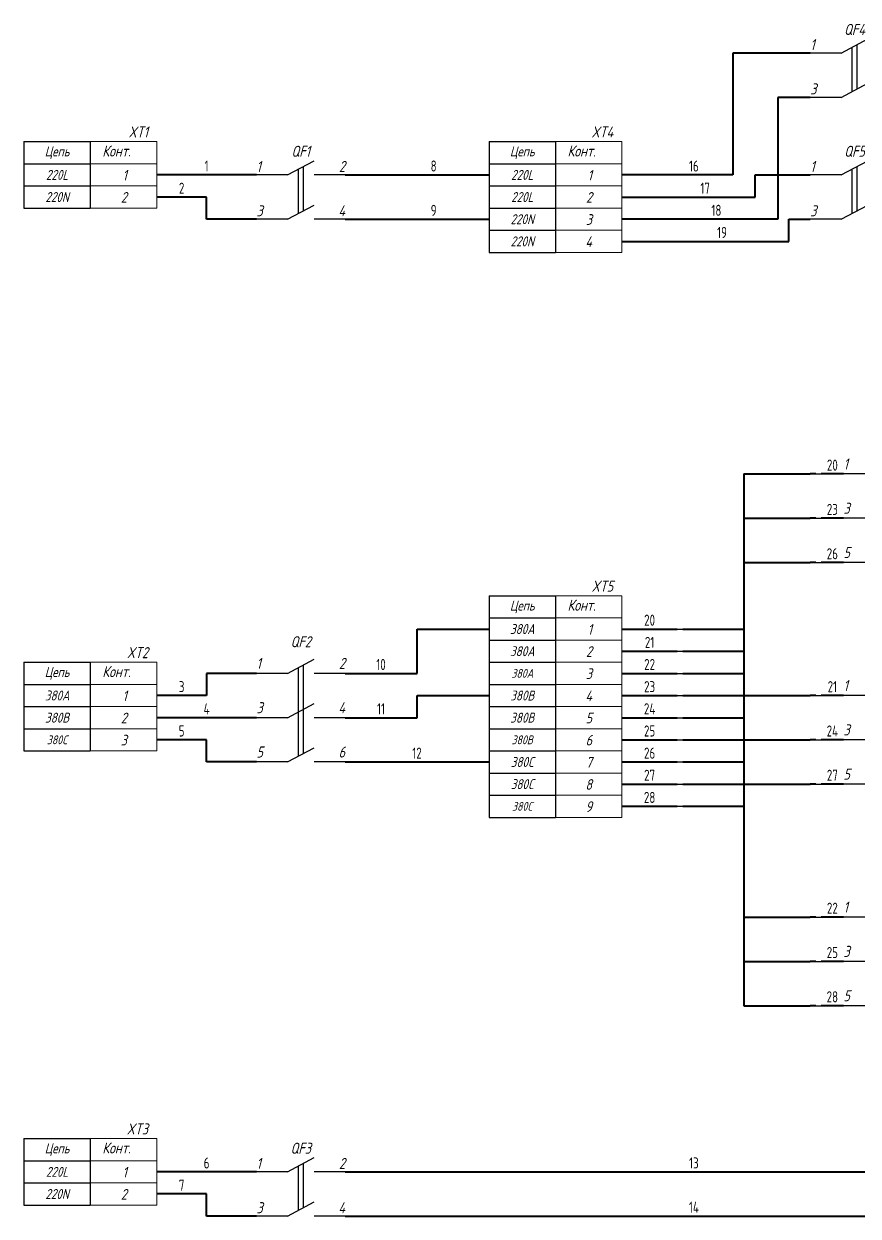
# Model space of a CAD drawing. Header units: inches. Extents: x 12 to 962, y -650 to 597.
# Drawn here: x 12.5 to 200.8, y -265 to 4.1 of the extents above; entities that cross this region are included whole.
import ezdxf
from ezdxf.enums import TextEntityAlignment as Align

# ---------------------------------------------------------------- set-up
doc = ezdxf.new("R2010")
doc.units = ezdxf.units.IN
doc.header["$MEASUREMENT"] = 0
for name, color, linetype in [('_MULTI_WIRE', 9, 'Continuous'), ('SYMS', 7, 'Continuous'), ('TAGS', 150, 'Continuous'), ('TERMS', 123, 'Continuous'), ('WIRENO', 72, 'Continuous'), ('XS', 7, 'Continuous'), ('Провода', 7, 'Continuous'), ('ПУГВ_черный_1.5', 7, 'Continuous'), ('ПУГВ_черный_2.5', 7, 'Continuous'), ('ПУГВ_черный_6', 7, 'Continuous')]:
    doc.layers.add(name, color=color, linetype=linetype)
doc.styles.get("Standard").update_dxf_attribs({"font": 'arial.ttf'})
doc.styles.add('WD_IEC', font='ISOCP2.shx', dxfattribs={"width": 0.9, "height": 4})
doc.styles.add('ГОСТ_', font='cs_gost2304.shx', dxfattribs={"oblique": 15})

# ---------------------------------------------------------------- blocks, each defined once
blk = doc.blocks.new('*U33')
at = {"color": 0}
for p, q in [((-13, 5), (-7, 8.2)), ((-13, 5), (-20, 5)), ((0, 5), (-7, 5)), ((-13, -5), (-7, -1.8)), ((-13, -5), (-20, -5)), ((0, -5), (-7, -5))]:
    blk.add_line(p, q, dxfattribs=at)
for p, q in [((-10.57, 6.29), (-10.57, -3.71)), ((-9.48, 6.88), (-9.48, -3.12))]:
    blk.add_line(p, q)
at = {"oblique": 15, "flags": 4}
blk.add_attdef('SA0', (2.08, 11.04), '', height=2.5, dxfattribs=at)
blk = doc.blocks.new('HQQ_Выключатель двухполюсный8')
at = {"layer": 'XS', "color": 0}
blk.add_blockref('*U33', (20, 5), dxfattribs=at)
at = {"style": 'ГОСТ_', "oblique": 15}
blk.add_attdef('TAG1', text='', height=2.5, dxfattribs=at).set_placement((10, 15.33), align=Align.MIDDLE)
for tag, p, flags in [('MFG', (27.86, 16.55), 9), ('CAT', (27.86, 14.05), 9), ('ASSYCODE', (27.57, 12.13), 1), ('FAMILY', (26.73, -3.92), 1)]:
    blk.add_attdef(tag, p, '', height=1, dxfattribs=dict(at, flags=flags))
at = {"style": 'ГОСТ_', "oblique": 15, "flags": 1}
for tag, p in [('LOC', (30.29, 15.31)), ('INST', (30.29, 10.31)), ('XREF', (30.37, 7.56)), ('DESC1', (30.37, 4.76)), ('DESC2', (30.37, 1.52)), ('DESC3', (30.37, -1.72))]:
    blk.add_attdef(tag, text='', height=1, dxfattribs=at).set_placement(p, align=Align.RIGHT)
at = {"style": 'ГОСТ_', "oblique": 15}
for tag, p in [('TERM01', (0, 10.65)), ('TERM03', (0, 0.65))]:
    blk.add_attdef(tag, p, '', height=2.5, dxfattribs=at)
for tag, p in [('TERM02', (20, 10.65)), ('TERM04', (20, 0.65))]:
    blk.add_attdef(tag, text='', height=2.5, dxfattribs=at).set_placement(p, align=Align.RIGHT)
at = {"style": 'WD_IEC', "flags": 1}
for tag, p in [('X4TERM01', (0, 10)), ('X1TERM02', (20, 10)), ('X4TERM03', (0, 0)), ('X1TERM04', (20, 0))]:
    blk.add_attdef(tag, p, '', height=0.08, dxfattribs=at)
blk = doc.blocks.new('*U41')
at = {"color": 0}
for p, q in [((-13, 10), (-7, 13.2)), ((-13, 10), (-20, 10)), ((0, 10), (-7, 10)), ((-13, 0), (-7, 3.2)), ((0, 0), (-7, 0)), ((-13, 0), (-20, 0)), ((-13, -10), (-7, -6.8)), ((-13, -10), (-20, -10)), ((0, -10), (-7, -10))]:
    blk.add_line(p, q, dxfattribs=at)
for p, q in [((-10.57, 11.29), (-10.57, 6.29)), ((-9.48, 11.88), (-9.48, 6.88)), ((-10.57, 6.29), (-10.57, -3.71)), ((-9.48, 6.88), (-9.48, -3.12)), ((-10.57, -3.71), (-10.57, -8.71)), ((-9.48, -3.12), (-9.48, -8.12))]:
    blk.add_line(p, q)
at = {"oblique": 15, "flags": 4}
blk.add_attdef('SA0', (2.08, 11.04), '', height=2.5, dxfattribs=at)
blk = doc.blocks.new('HQQ_Выключатель трехполюсный4')
at = {"layer": 'XS', "color": 0}
blk.add_blockref('*U41', (20, 10), dxfattribs=at)
at = {"style": 'ГОСТ_', "oblique": 15}
blk.add_attdef('TAG1', text='', height=2.5, dxfattribs=at).set_placement((10, 27.14), align=Align.MIDDLE)
at = {"lineweight": 40, "style": 'ГОСТ_', "oblique": 15}
for tag, p in [('TERM01', (0, 21)), ('TERM03', (0, 11)), ('TERM05', (0, 1))]:
    blk.add_attdef(tag, p, '', height=2.5, dxfattribs=at)
for tag, p in [('TERM02', (20, 21)), ('TERM04', (20, 11)), ('TERM06', (20, 1))]:
    blk.add_attdef(tag, text='', height=2.5, dxfattribs=at).set_placement(p, align=Align.RIGHT)
at = {"lineweight": 40, "style": 'WD_IEC', "flags": 1}
for tag, p in [('INST', (33.07, 20.87)), ('LOC', (33.92, 17.87)), ('XREF', (32.48, 5.08)), ('DESC1', (31.8, 2.28)), ('DESC2', (31.36, -0.96)), ('DESC3', (31.39, -4.2))]:
    blk.add_attdef(tag, text='', height=1, dxfattribs=at).set_placement(p, align=Align.RIGHT)
for tag, p, height in [('MFG', (47.42, 22.12), 1), ('X4TERM01', (0, 20), 0.08), ('X1TERM02', (20, 20), 0.08), ('CAT', (47.42, 19.62), 1), ('X4TERM03', (0, 10), 0.08), ('X1TERM04', (20, 10), 0.08), ('ASSYCODE', (46, 7.25), 1), ('FAMILY', (46, 5.75), 1), ('X4TERM05', (0, 0), 0.08), ('X1TERM06', (20, 0), 0.08)]:
    blk.add_attdef(tag, p, '', height=height, dxfattribs=at)
blk = doc.blocks.new('WD_WNH')
at = {"linetype": 'Continuous', "style": 'WD_IEC', "width": 0.8}
blk.add_attdef('WIRENO', text='', height=2.5, dxfattribs=at).set_placement((0, 0.75), align=Align.CENTER)
at = {"style": 'WD_IEC', "flags": 1}
for tag, p in [('W08USER', (0, 0.375)), ('W04USER', (0, 0.875)), ('W05USER', (0, 0.75)), ('W09USER', (0, 0.25)), ('W03USER', (0, 1)), ('W06USER', (0, 0.625)), ('W07USER', (0, 0.5)), ('W02USER', (0, 1.125)), ('W01USER', (0, 1.25)), ('W10USER', (0, 0.125))]:
    blk.add_attdef(tag, text='', height=0.08, dxfattribs=at).set_placement(p, align=Align.CENTER)
blk = doc.blocks.new('*T58')
at = {"layer": 'Провода', "color": 0, "linetype": 'ByBlock', "lineweight": -2, "transparency": 16777216}
for p, q in [((0, 0), (15, 0)), ((0, 0), (0, -5)), ((15, 0), (15, -5)), ((0, -5), (15, -5))]:
    blk.add_line(p, q, dxfattribs=at)
at = {"layer": 'Провода', "color": 0, "transparency": 16777216, "insert": (7.5, -2.5), "char_height": 2.25, "width": 15, "attachment_point": 5, "style": 'ГОСТ_'}
blk.add_mtext('Цепь', dxfattribs=at)
blk = doc.blocks.new('HXT _КЛЕММНАЯ КОЛОДКА ШАПОЧКА3')
at = {"layer": 'SYMS', "lineweight": 15}
blk.add_line((15, 5), (15, 0), dxfattribs=at)
at = {"layer": 'SYMS', "color": 0, "linetype": 'ByBlock', "lineweight": 15}
for p, q in [((15, 5), (30, 5)), ((30, 5), (30, 0)), ((15, 0), (30, 0))]:
    blk.add_line(p, q, dxfattribs=at)
blk.add_blockref('*T58', (0, 5))
at = {"lineweight": 15, "style": 'ГОСТ_', "oblique": 15, "flags": 1}
for tag, p in [('MFG', (-25.9, 22.05)), ('CAT', (-25.9, 19.55)), ('ASSYCODE', (-31.45, 8.09)), ('FAMILY', (-28.24, 3.5))]:
    blk.add_attdef(tag, p, '', height=2.5, dxfattribs=at)
for tag, p in [('INST', (-20.09, 15.87)), ('LOC', (-20.09, 12.87)), ('XREF', (-20, 0.08)), ('DESC1', (-20, -2.72)), ('DESC2', (-20, -5.96)), ('DESC3', (-20, -9.2))]:
    blk.add_attdef(tag, text='', height=2.5, dxfattribs=at).set_placement(p, align=Align.RIGHT)
at = {"lineweight": 15, "style": 'ГОСТ_', "oblique": 15}
blk.add_attdef('TAG1', text='', height=2.5, dxfattribs=at).set_placement((28.03, 5.93), align=Align.RIGHT)
at = {"layer": 'SYMS', "color": 0, "linetype": 'ByBlock', "lineweight": 15, "insert": (17.71, 4.14), "char_height": 2.5, "attachment_point": 1, "style": 'ГОСТ_'}
blk.add_mtext_dynamic_manual_height_columns('Конт.', width=8.7488, gutter_width=12.5, heights=[0], dxfattribs=at)
blk = doc.blocks.new('HXT _КЛЕММА')
at = {"layer": 'SYMS', "lineweight": 15}
for points in [[(0, 5), (15, 5), (15, 0), (0, 0)], [(15, 5), (30, 5), (30, 0), (15, 0)]]:
    blk.add_lwpolyline(points, close=True, dxfattribs=at)
at = {"lineweight": 15, "style": 'ГОСТ_', "oblique": 15, "width": 1.035276, "flags": 1}
for tag, p in [('INST', (-15.09, 10.87)), ('LOC', (-15.09, 7.87)), ('TAG2', (28.33, 6.37)), ('XREF', (-15.07, -1.58)), ('DESC1', (-15.07, -4.38)), ('DESC2', (-15.07, -7.62)), ('DESC3', (-15.07, -10.86))]:
    blk.add_attdef(tag, text='', height=2.41, dxfattribs=at).set_placement(p, align=Align.RIGHT)
for tag, p in [('TERM02', (0, 3.5)), ('FAMILY', (-23.94, 1.79))]:
    blk.add_attdef(tag, p, '', height=2.41, dxfattribs=at)
at = {"lineweight": 15, "style": 'ГОСТ_', "oblique": 15, "width": 1.035276}
blk.add_attdef('TERM01', text='', height=2.41, dxfattribs=at).set_placement((23.26, 1.22), align=Align.RIGHT)
at = {"lineweight": 15, "style": 'WD_IEC', "flags": 1}
for tag, p in [('X4TERM02', (0, 2.5)), ('X1TERM01', (30, 2.5))]:
    blk.add_attdef(tag, p, '', height=0.08, dxfattribs=at)
blk = doc.blocks.new('*T60')
at = {"layer": 'Провода', "color": 0, "linetype": 'ByBlock', "lineweight": -2, "transparency": 16777216}
for p, q in [((0, 0), (15, 0)), ((0, 0), (0, -10)), ((15, 0), (15, -10)), ((0, -5), (15, -5)), ((0, -10), (15, -10))]:
    blk.add_line(p, q, dxfattribs=at)
at = {"layer": 'Провода', "color": 0, "transparency": 16777216, "char_height": 2.25, "width": 15, "attachment_point": 5, "style": 'ГОСТ_'}
for s, insert in [('220L', (7.5, -2.5)), ('220N', (7.5, -7.5))]:
    blk.add_mtext(s, dxfattribs=dict(at, insert=insert))
blk = doc.blocks.new('*T61')
at = {"layer": 'Провода', "color": 0, "linetype": 'ByBlock', "lineweight": -2, "transparency": 16777216}
for p, q in [((0, 0), (15, 0)), ((0, 0), (0, -15)), ((15, 0), (15, -15)), ((0, -5), (15, -5)), ((0, -10), (15, -10)), ((0, -15), (15, -15))]:
    blk.add_line(p, q, dxfattribs=at)
at = {"layer": 'Провода', "color": 0, "transparency": 16777216, "width": 15, "attachment_point": 5, "style": 'ГОСТ_'}
for s, insert, char_height in [('380A', (7.5, -2.5), 2.25), ('380B', (7.5, -7.5), 2.25), ('380C', (7.5, -12.5), 2)]:
    blk.add_mtext(s, dxfattribs=dict(at, insert=insert, char_height=char_height))
blk = doc.blocks.new('*T62')
at = {"layer": 'Провода', "color": 0, "linetype": 'ByBlock', "lineweight": -2, "transparency": 16777216}
for p, q in [((0, 0), (15, 0)), ((0, 0), (0, -10)), ((15, 0), (15, -10)), ((0, -5), (15, -5)), ((0, -10), (15, -10))]:
    blk.add_line(p, q, dxfattribs=at)
at = {"layer": 'Провода', "color": 0, "transparency": 16777216, "char_height": 2.25, "width": 15, "attachment_point": 5, "style": 'ГОСТ_'}
for s, insert in [('220L', (7.5, -2.5)), ('220N', (7.5, -7.5))]:
    blk.add_mtext(s, dxfattribs=dict(at, insert=insert))
blk = doc.blocks.new('*T63')
at = {"layer": 'Провода', "color": 0, "linetype": 'ByBlock', "lineweight": -2, "transparency": 16777216}
for p, q in [((0, 0), (15, 0)), ((0, 0), (0, -20)), ((15, 0), (15, -20)), ((0, -5), (15, -5)), ((0, -10), (15, -10)), ((0, -15), (15, -15)), ((0, -20), (15, -20))]:
    blk.add_line(p, q, dxfattribs=at)
at = {"layer": 'Провода', "color": 0, "transparency": 16777216, "char_height": 2.25, "width": 15, "attachment_point": 5, "style": 'ГОСТ_'}
for s, insert in [('220L', (7.5, -2.5)), ('220L', (7.5, -7.5)), ('220N', (7.5, -12.5)), ('220N', (7.5, -17.5))]:
    blk.add_mtext(s, dxfattribs=dict(at, insert=insert))
blk = doc.blocks.new('*T64')
at = {"layer": 'Провода', "color": 0, "linetype": 'ByBlock', "lineweight": -2, "transparency": 16777216}
for p, q in [((0, 0), (15, 0)), ((0, 0), (0, -45)), ((15, 0), (15, -45)), ((0, -5), (15, -5)), ((0, -10), (15, -10)), ((0, -15), (15, -15)), ((0, -20), (15, -20)), ((0, -25), (15, -25)), ((0, -30), (15, -30)), ((0, -35), (15, -35)), ((0, -40), (15, -40)), ((0, -45), (15, -45))]:
    blk.add_line(p, q, dxfattribs=at)
at = {"layer": 'Провода', "color": 0, "transparency": 16777216, "width": 15, "attachment_point": 5, "style": 'ГОСТ_'}
for s, insert, char_height in [('380A', (7.5, -2.5), 2.25), ('380A', (7.5, -7.5), 2.25), ('380A', (7.5, -12.5), 2), ('380B', (7.5, -17.5), 2.25), ('380B', (7.5, -22.5), 2.25), ('380B', (7.5, -27.5), 2), ('380C', (7.5, -32.5), 2.25), ('380C', (7.5, -37.5), 2.25), ('380C', (7.5, -42.5), 2)]:
    blk.add_mtext(s, dxfattribs=dict(at, insert=insert, char_height=char_height))
blk = doc.blocks.new('HA1S1_INLINE')
blk.add_line((0, 0), (1.25, 0))
at = {"style": 'WD_IEC'}
for tag, height, flags, p in [('WIRENO', 2.5, 8, (0, 1)), ('SIGCODE', 1, 1, (5, 1.8))]:
    blk.add_attdef(tag, text='', height=height, dxfattribs=dict(at, flags=flags)).set_placement(p, align=Align.RIGHT)
at = {"style": 'WD_IEC', "flags": 1}
for tag, p in [('X4TERM01', (0, 0)), ('X1TERM02', (1.25, 0))]:
    blk.add_attdef(tag, p, '', height=0.32, dxfattribs=at)
at = {"style": 'WD_IEC'}
blk.add_attdef('DESC1', text='', height=2.5, dxfattribs=at).set_placement((0, -1), align=Align.TOP_RIGHT)
blk.add_attdef('XREF', text='', height=2.5, dxfattribs=at).set_placement((1.25, -1), align=Align.TOP_LEFT)
blk = doc.blocks.new('HA1D3_INLINE')
blk.add_line((-1.25, 0), (0, 0))
at = {"style": 'WD_IEC'}
for tag, height, flags, p in [('WIRENO', 2.5, 8, (-1.25, 1)), ('SIGCODE', 1, 1, (3.75, 1.8))]:
    blk.add_attdef(tag, text='', height=height, dxfattribs=dict(at, flags=flags)).set_placement(p, align=Align.RIGHT)
at = {"style": 'WD_IEC', "flags": 1}
for tag, p in [('X4TERM02', (-1.25, 0)), ('X1TERM01', (0, 0))]:
    blk.add_attdef(tag, p, '', height=0.32, dxfattribs=at)
at = {"style": 'WD_IEC'}
blk.add_attdef('DESC1', text='', height=2.5, dxfattribs=at).set_placement((-1.25, -1), align=Align.TOP_RIGHT)
blk.add_attdef('XREF', text='', height=2.5, dxfattribs=at).set_placement((0, -1), align=Align.TOP_LEFT)

msp = doc.modelspace()

# ---------------------------------------------------------------- linework, layer by layer
at = {"lineweight": 40}
for p, q in [((175, -97.5), (175, -217.5)), ((175, -97.5), (190, -97.5)), ((175, -107.5), (190, -107.5)), ((175, -117.5), (190, -117.5)), ((162.5, -132.5), (175, -132.5)), ((162.5, -137.5), (175, -137.5)), ((162.5, -142.5), (175, -142.5)), ((162.5, -147.5), (175, -147.5)), ((175, -147.5), (190, -147.5)), ((162.5, -152.5), (175, -152.5)), ((162.5, -157.5), (175, -157.5)), ((175, -157.5), (190, -157.5)), ((162.5, -162.5), (175, -162.5)), ((162.5, -167.5), (175, -167.5)), ((175, -167.5), (190, -167.5)), ((162.5, -172.5), (175, -172.5)), ((175, -197.5), (190, -197.5)), ((175, -207.5), (190, -207.5)), ((175, -217.5), (190, -217.5))]:
    msp.add_line(p, q, dxfattribs=at)
at = {"layer": '_MULTI_WIRE', "lineweight": 40}
for p, q in [((191.25, -97.5), (190, -97.5)), ((191.25, -107.5), (190, -107.5)), ((191.25, -117.5), (190, -117.5)), ((161.25, -132.5), (162.5, -132.5)), ((161.25, -137.5), (162.5, -137.5)), ((161.25, -142.5), (162.5, -142.5)), ((161.25, -147.5), (162.5, -147.5)), ((191.25, -147.5), (190, -147.5)), ((161.25, -152.5), (162.5, -152.5)), ((161.25, -157.5), (162.5, -157.5)), ((191.25, -157.5), (190, -157.5)), ((161.25, -162.5), (162.5, -162.5)), ((161.25, -167.5), (162.5, -167.5)), ((191.25, -167.5), (190, -167.5)), ((161.25, -172.5), (162.5, -172.5)), ((191.25, -197.5), (190, -197.5)), ((191.25, -207.5), (190, -207.5)), ((191.25, -217.5), (190, -217.5))]:
    msp.add_line(p, q, dxfattribs=at)
at = {"layer": 'ПУГВ_черный_1.5', "lineweight": 40}
for p, q in [((190, -2.5), (172.5, -2.5)), ((172.5, -2.5), (172.5, -30)), ((190, -12.5), (182.66, -12.5)), ((182.66, -12.5), (182.66, -40)), ((65, -30), (42.5, -30)), ((85, -30), (117.5, -30)), ((172.5, -30), (147.5, -30)), ((177.58, -35), (177.58, -30)), ((177.58, -30), (190, -30)), ((53.75, -35), (42.5, -35)), ((53.75, -40), (53.75, -35)), ((147.5, -35), (177.58, -35)), ((65, -40), (53.75, -40)), ((85, -40), (117.5, -40)), ((182.66, -40), (147.5, -40)), ((185.2, -45), (185.2, -40)), ((185.2, -40), (190, -40)), ((147.5, -45), (185.2, -45)), ((65, -255), (42.5, -255)), ((85, -255), (242.5, -255)), ((53.75, -260), (42.5, -260)), ((53.75, -265), (53.75, -260)), ((65, -265), (53.75, -265)), ((85, -265), (242.5, -265))]:
    msp.add_line(p, q, dxfattribs=at)
at = {"layer": 'ПУГВ_черный_2.5', "lineweight": 40}
for p, q in [((197.5, -97.5), (192.5, -97.5)), ((197.5, -107.5), (192.5, -107.5)), ((197.5, -117.5), (192.5, -117.5)), ((147.5, -132.5), (160, -132.5)), ((147.5, -137.5), (160, -137.5)), ((147.5, -142.5), (160, -142.5)), ((147.5, -147.5), (160, -147.5)), ((197.5, -147.5), (192.5, -147.5)), ((147.5, -152.5), (160, -152.5)), ((147.5, -157.5), (160, -157.5)), ((197.5, -157.5), (192.5, -157.5)), ((147.5, -162.5), (160, -162.5)), ((147.5, -167.5), (160, -167.5)), ((197.5, -167.5), (192.5, -167.5)), ((147.5, -172.5), (160, -172.5)), ((197.5, -197.5), (192.5, -197.5)), ((197.5, -207.5), (192.5, -207.5)), ((197.5, -217.5), (192.5, -217.5))]:
    msp.add_line(p, q, dxfattribs=at)
at = {"layer": 'ПУГВ_черный_6', "lineweight": 40}
for p, q in [((101.25, -142.5), (101.25, -132.5)), ((101.25, -132.5), (117.5, -132.5)), ((65, -142.5), (53.75, -142.5)), ((53.75, -142.5), (53.75, -147.5)), ((85, -142.5), (101.25, -142.5)), ((53.75, -147.5), (42.5, -147.5)), ((101.25, -152.5), (101.25, -147.5)), ((101.25, -147.5), (117.5, -147.5)), ((65, -152.5), (42.5, -152.5)), ((85, -152.5), (101.25, -152.5)), ((53.75, -157.5), (42.5, -157.5)), ((53.75, -162.5), (53.75, -157.5)), ((65, -162.5), (53.75, -162.5)), ((85, -162.5), (117.5, -162.5))]:
    msp.add_line(p, q, dxfattribs=at)

# ---------------------------------------------------------------- block references
for name, p in [('*T60', (12.5, -27.5)), ('*T63', (117.5, -27.5)), ('*T64', (117.5, -130)), ('*T61', (12.5, -145)), ('*T62', (12.5, -252.5))]:
    msp.add_blockref(name, p)
at = {"layer": 'SYMS', "lineweight": 40}
ref = msp.add_blockref('HQQ_Выключатель двухполюсный8', (190, -12.5), dxfattribs=at)
ref.add_attrib('TAG1', 'QF4', dxfattribs={"layer": 'TAGS', "height": 2.5, "style": 'ГОСТ_', "oblique": 15}).set_placement((200, 2.83), align=Align.MIDDLE)
ref.add_attrib('TERM01', '1', (190, -1.85), dxfattribs={"layer": 'TERMS', "height": 2.5, "style": 'ГОСТ_', "oblique": 15})
ref.add_attrib('TERM02', '2', dxfattribs={"layer": 'TERMS', "height": 2.5, "style": 'ГОСТ_', "oblique": 15}).set_placement((210, -1.85), align=Align.RIGHT)
ref.add_attrib('TERM03', '3', (190, -11.85), dxfattribs={"layer": 'TERMS', "height": 2.5, "style": 'ГОСТ_', "oblique": 15})
ref.add_attrib('TERM04', '4', dxfattribs={"layer": 'TERMS', "height": 2.5, "style": 'ГОСТ_', "oblique": 15}).set_placement((210, -11.85), align=Align.RIGHT)
ref = msp.add_blockref('HXT _КЛЕММНАЯ КОЛОДКА ШАПОЧКА3', (12.5, -27.5), dxfattribs=at)
ref.add_attrib('TAG1', 'XT1', dxfattribs={"layer": 'TAGS', "lineweight": 15, "height": 2.5, "style": 'ГОСТ_', "oblique": 15}).set_placement((40.53, -21.57), align=Align.RIGHT)
ref = msp.add_blockref('HXT _КЛЕММНАЯ КОЛОДКА ШАПОЧКА3', (117.5, -27.5), dxfattribs=at)
ref.add_attrib('TAG1', 'XT4', dxfattribs={"layer": 'TAGS', "lineweight": 15, "height": 2.5, "style": 'ГОСТ_', "oblique": 15}).set_placement((145.53, -21.57), align=Align.RIGHT)
ref = msp.add_blockref('HQQ_Выключатель двухполюсный8', (65, -40), dxfattribs=at)
ref.add_attrib('TAG1', 'QF1', dxfattribs={"layer": 'TAGS', "height": 2.5, "style": 'ГОСТ_', "oblique": 15}).set_placement((75, -24.67), align=Align.MIDDLE)
ref.add_attrib('TERM01', '1', (65, -29.35), dxfattribs={"layer": 'TERMS', "height": 2.5, "style": 'ГОСТ_', "oblique": 15})
ref.add_attrib('TERM02', '2', dxfattribs={"layer": 'TERMS', "height": 2.5, "style": 'ГОСТ_', "oblique": 15}).set_placement((85, -29.35), align=Align.RIGHT)
ref.add_attrib('TERM03', '3', (65, -39.35), dxfattribs={"layer": 'TERMS', "height": 2.5, "style": 'ГОСТ_', "oblique": 15})
ref.add_attrib('TERM04', '4', dxfattribs={"layer": 'TERMS', "height": 2.5, "style": 'ГОСТ_', "oblique": 15}).set_placement((85, -39.35), align=Align.RIGHT)
ref = msp.add_blockref('HQQ_Выключатель двухполюсный8', (190, -40), dxfattribs=at)
ref.add_attrib('TAG1', 'QF5', dxfattribs={"layer": 'TAGS', "height": 2.5, "style": 'ГОСТ_', "oblique": 15}).set_placement((200, -24.67), align=Align.MIDDLE)
ref.add_attrib('TERM01', '1', (190, -29.35), dxfattribs={"layer": 'TERMS', "height": 2.5, "style": 'ГОСТ_', "oblique": 15})
ref.add_attrib('TERM02', '2', dxfattribs={"layer": 'TERMS', "height": 2.5, "style": 'ГОСТ_', "oblique": 15}).set_placement((210, -29.35), align=Align.RIGHT)
ref.add_attrib('TERM03', '3', (190, -39.35), dxfattribs={"layer": 'TERMS', "height": 2.5, "style": 'ГОСТ_', "oblique": 15})
ref.add_attrib('TERM04', '4', dxfattribs={"layer": 'TERMS', "height": 2.5, "style": 'ГОСТ_', "oblique": 15}).set_placement((210, -39.35), align=Align.RIGHT)
ref = msp.add_blockref('HXT _КЛЕММА', (12.5, -32.5), dxfattribs=at)
ref.add_attrib('TERM01', '1', dxfattribs={"layer": 'TERMS', "lineweight": 15, "height": 2.41, "style": 'ГОСТ_', "oblique": 15, "width": 1.035276}).set_placement((35.76, -31.28), align=Align.RIGHT)
ref = msp.add_blockref('HXT _КЛЕММА', (117.5, -32.5), dxfattribs=at)
ref.add_attrib('TERM01', '1', dxfattribs={"layer": 'TERMS', "lineweight": 15, "height": 2.41, "style": 'ГОСТ_', "oblique": 15, "width": 1.035276}).set_placement((140.76, -31.28), align=Align.RIGHT)
ref = msp.add_blockref('HXT _КЛЕММА', (12.5, -37.5), dxfattribs=at)
ref.add_attrib('TERM01', '2', dxfattribs={"layer": 'TERMS', "lineweight": 15, "height": 2.41, "style": 'ГОСТ_', "oblique": 15, "width": 1.035276}).set_placement((35.76, -36.28), align=Align.RIGHT)
ref = msp.add_blockref('HXT _КЛЕММА', (117.5, -37.5), dxfattribs=at)
ref.add_attrib('TERM01', '2', dxfattribs={"layer": 'TERMS', "lineweight": 15, "height": 2.41, "style": 'ГОСТ_', "oblique": 15, "width": 1.035276}).set_placement((140.76, -36.28), align=Align.RIGHT)
ref = msp.add_blockref('HXT _КЛЕММА', (117.5, -42.5), dxfattribs=at)
ref.add_attrib('TERM01', '3', dxfattribs={"layer": 'TERMS', "lineweight": 15, "height": 2.41, "style": 'ГОСТ_', "oblique": 15, "width": 1.035276}).set_placement((140.76, -41.28), align=Align.RIGHT)
ref = msp.add_blockref('HXT _КЛЕММА', (117.5, -47.5), dxfattribs=at)
ref.add_attrib('TERM01', '4', dxfattribs={"layer": 'TERMS', "lineweight": 15, "height": 2.41, "style": 'ГОСТ_', "oblique": 15, "width": 1.035276}).set_placement((140.76, -46.28), align=Align.RIGHT)
ref = msp.add_blockref('HQQ_Выключатель трехполюсный4', (197.5, -117.5), dxfattribs=at)
ref.add_attrib('TAG1', 'QF6', dxfattribs={"layer": 'TAGS', "height": 2.5, "style": 'ГОСТ_', "oblique": 15}).set_placement((207.5, -90.36), align=Align.MIDDLE)
ref.add_attrib('TERM01', '1', (197.5, -96.5), dxfattribs={"layer": 'TERMS', "lineweight": 40, "height": 2.5, "style": 'ГОСТ_', "oblique": 15})
ref.add_attrib('TERM02', '2', dxfattribs={"layer": 'TERMS', "lineweight": 40, "height": 2.5, "style": 'ГОСТ_', "oblique": 15}).set_placement((217.5, -96.5), align=Align.RIGHT)
ref.add_attrib('TERM03', '3', (197.5, -106.5), dxfattribs={"layer": 'TERMS', "lineweight": 40, "height": 2.5, "style": 'ГОСТ_', "oblique": 15})
ref.add_attrib('TERM04', '4', dxfattribs={"layer": 'TERMS', "lineweight": 40, "height": 2.5, "style": 'ГОСТ_', "oblique": 15}).set_placement((217.5, -106.5), align=Align.RIGHT)
ref.add_attrib('TERM05', '5', (197.5, -116.5), dxfattribs={"layer": 'TERMS', "lineweight": 40, "height": 2.5, "style": 'ГОСТ_', "oblique": 15})
ref.add_attrib('TERM06', '6', dxfattribs={"layer": 'TERMS', "lineweight": 40, "height": 2.5, "style": 'ГОСТ_', "oblique": 15}).set_placement((217.5, -116.5), align=Align.RIGHT)
for name, p in [('HA1D3_INLINE', (192.5, -97.5)), ('HA1D3_INLINE', (192.5, -107.5)), ('HA1D3_INLINE', (192.5, -117.5)), ('HA1S1_INLINE', (160, -132.5)), ('HA1S1_INLINE', (160, -137.5)), ('HA1S1_INLINE', (160, -142.5)), ('HA1S1_INLINE', (160, -147.5)), ('HA1D3_INLINE', (192.5, -147.5)), ('HA1S1_INLINE', (160, -152.5)), ('HA1S1_INLINE', (160, -157.5)), ('HA1D3_INLINE', (192.5, -157.5)), ('HA1S1_INLINE', (160, -162.5)), ('HA1S1_INLINE', (160, -167.5)), ('HA1D3_INLINE', (192.5, -167.5)), ('HA1S1_INLINE', (160, -172.5)), ('HA1D3_INLINE', (192.5, -197.5)), ('HA1D3_INLINE', (192.5, -207.5)), ('HA1D3_INLINE', (192.5, -217.5))]:
    msp.add_blockref(name, p, dxfattribs=at)
ref = msp.add_blockref('HXT _КЛЕММНАЯ КОЛОДКА ШАПОЧКА3', (117.5, -130), dxfattribs=at)
ref.add_attrib('TAG1', 'XT5', dxfattribs={"layer": 'TAGS', "lineweight": 15, "height": 2.5, "style": 'ГОСТ_', "oblique": 15}).set_placement((145.53, -124.07), align=Align.RIGHT)
ref = msp.add_blockref('HXT _КЛЕММА', (117.5, -135), dxfattribs=at)
ref.add_attrib('TERM01', '1', dxfattribs={"layer": 'TERMS', "lineweight": 15, "height": 2.41, "style": 'ГОСТ_', "oblique": 15, "width": 1.035276}).set_placement((140.76, -133.78), align=Align.RIGHT)
ref = msp.add_blockref('HQQ_Выключатель трехполюсный4', (65, -162.5), dxfattribs=at)
ref.add_attrib('TAG1', 'QF2', dxfattribs={"layer": 'TAGS', "height": 2.5, "style": 'ГОСТ_', "oblique": 15}).set_placement((75, -135.36), align=Align.MIDDLE)
ref.add_attrib('TERM01', '1', (65, -141.5), dxfattribs={"layer": 'TERMS', "lineweight": 40, "height": 2.5, "style": 'ГОСТ_', "oblique": 15})
ref.add_attrib('TERM02', '2', dxfattribs={"layer": 'TERMS', "lineweight": 40, "height": 2.5, "style": 'ГОСТ_', "oblique": 15}).set_placement((85, -141.5), align=Align.RIGHT)
ref.add_attrib('TERM03', '3', (65, -151.5), dxfattribs={"layer": 'TERMS', "lineweight": 40, "height": 2.5, "style": 'ГОСТ_', "oblique": 15})
ref.add_attrib('TERM04', '4', dxfattribs={"layer": 'TERMS', "lineweight": 40, "height": 2.5, "style": 'ГОСТ_', "oblique": 15}).set_placement((85, -151.5), align=Align.RIGHT)
ref.add_attrib('TERM05', '5', (65, -161.5), dxfattribs={"layer": 'TERMS', "lineweight": 40, "height": 2.5, "style": 'ГОСТ_', "oblique": 15})
ref.add_attrib('TERM06', '6', dxfattribs={"layer": 'TERMS', "lineweight": 40, "height": 2.5, "style": 'ГОСТ_', "oblique": 15}).set_placement((85, -161.5), align=Align.RIGHT)
ref = msp.add_blockref('HXT _КЛЕММНАЯ КОЛОДКА ШАПОЧКА3', (12.5, -145), dxfattribs=at)
ref.add_attrib('TAG1', 'XT2', dxfattribs={"layer": 'TAGS', "lineweight": 15, "height": 2.5, "style": 'ГОСТ_', "oblique": 15}).set_placement((40.53, -139.07), align=Align.RIGHT)
ref = msp.add_blockref('HXT _КЛЕММА', (117.5, -140), dxfattribs=at)
ref.add_attrib('TERM01', '2', dxfattribs={"layer": 'TERMS', "lineweight": 15, "height": 2.41, "style": 'ГОСТ_', "oblique": 15, "width": 1.035276}).set_placement((140.76, -138.78), align=Align.RIGHT)
ref = msp.add_blockref('HQQ_Выключатель трехполюсный4', (197.5, -167.5), dxfattribs=at)
ref.add_attrib('TAG1', 'QF7', dxfattribs={"layer": 'TAGS', "height": 2.5, "style": 'ГОСТ_', "oblique": 15}).set_placement((207.5, -140.36), align=Align.MIDDLE)
ref.add_attrib('TERM01', '1', (197.5, -146.5), dxfattribs={"layer": 'TERMS', "lineweight": 40, "height": 2.5, "style": 'ГОСТ_', "oblique": 15})
ref.add_attrib('TERM02', '2', dxfattribs={"layer": 'TERMS', "lineweight": 40, "height": 2.5, "style": 'ГОСТ_', "oblique": 15}).set_placement((217.5, -146.5), align=Align.RIGHT)
ref.add_attrib('TERM03', '3', (197.5, -156.5), dxfattribs={"layer": 'TERMS', "lineweight": 40, "height": 2.5, "style": 'ГОСТ_', "oblique": 15})
ref.add_attrib('TERM04', '4', dxfattribs={"layer": 'TERMS', "lineweight": 40, "height": 2.5, "style": 'ГОСТ_', "oblique": 15}).set_placement((217.5, -156.5), align=Align.RIGHT)
ref.add_attrib('TERM05', '5', (197.5, -166.5), dxfattribs={"layer": 'TERMS', "lineweight": 40, "height": 2.5, "style": 'ГОСТ_', "oblique": 15})
ref.add_attrib('TERM06', '6', dxfattribs={"layer": 'TERMS', "lineweight": 40, "height": 2.5, "style": 'ГОСТ_', "oblique": 15}).set_placement((217.5, -166.5), align=Align.RIGHT)
ref = msp.add_blockref('HXT _КЛЕММА', (117.5, -145), dxfattribs=at)
ref.add_attrib('TERM01', '3', dxfattribs={"layer": 'TERMS', "lineweight": 15, "height": 2.41, "style": 'ГОСТ_', "oblique": 15, "width": 1.035276}).set_placement((140.76, -143.78), align=Align.RIGHT)
ref = msp.add_blockref('HXT _КЛЕММА', (12.5, -150), dxfattribs=at)
ref.add_attrib('TERM01', '1', dxfattribs={"layer": 'TERMS', "lineweight": 15, "height": 2.41, "style": 'ГОСТ_', "oblique": 15, "width": 1.035276}).set_placement((35.76, -148.78), align=Align.RIGHT)
ref = msp.add_blockref('HXT _КЛЕММА', (117.5, -150), dxfattribs=at)
ref.add_attrib('TERM01', '4', dxfattribs={"layer": 'TERMS', "lineweight": 15, "height": 2.41, "style": 'ГОСТ_', "oblique": 15, "width": 1.035276}).set_placement((140.76, -148.78), align=Align.RIGHT)
ref = msp.add_blockref('HXT _КЛЕММА', (12.5, -155), dxfattribs=at)
ref.add_attrib('TERM01', '2', dxfattribs={"layer": 'TERMS', "lineweight": 15, "height": 2.41, "style": 'ГОСТ_', "oblique": 15, "width": 1.035276}).set_placement((35.76, -153.78), align=Align.RIGHT)
ref = msp.add_blockref('HXT _КЛЕММА', (117.5, -155), dxfattribs=at)
ref.add_attrib('TERM01', '5', dxfattribs={"layer": 'TERMS', "lineweight": 15, "height": 2.41, "style": 'ГОСТ_', "oblique": 15, "width": 1.035276}).set_placement((140.76, -153.78), align=Align.RIGHT)
ref = msp.add_blockref('HXT _КЛЕММА', (12.5, -160), dxfattribs=at)
ref.add_attrib('TERM01', '3', dxfattribs={"layer": 'TERMS', "lineweight": 15, "height": 2.41, "style": 'ГОСТ_', "oblique": 15, "width": 1.035276}).set_placement((35.76, -158.78), align=Align.RIGHT)
ref = msp.add_blockref('HXT _КЛЕММА', (117.5, -160), dxfattribs=at)
ref.add_attrib('TERM01', '6', dxfattribs={"layer": 'TERMS', "lineweight": 15, "height": 2.41, "style": 'ГОСТ_', "oblique": 15, "width": 1.035276}).set_placement((140.76, -158.78), align=Align.RIGHT)
ref = msp.add_blockref('HXT _КЛЕММА', (117.5, -165), dxfattribs=at)
ref.add_attrib('TERM01', '7', dxfattribs={"layer": 'TERMS', "lineweight": 15, "height": 2.41, "style": 'ГОСТ_', "oblique": 15, "width": 1.035276}).set_placement((140.76, -163.78), align=Align.RIGHT)
ref = msp.add_blockref('HXT _КЛЕММА', (117.5, -170), dxfattribs=at)
ref.add_attrib('TERM01', '8', dxfattribs={"layer": 'TERMS', "lineweight": 15, "height": 2.41, "style": 'ГОСТ_', "oblique": 15, "width": 1.035276}).set_placement((140.76, -168.78), align=Align.RIGHT)
ref = msp.add_blockref('HXT _КЛЕММА', (117.5, -175), dxfattribs=at)
ref.add_attrib('TERM01', '9', dxfattribs={"layer": 'TERMS', "lineweight": 15, "height": 2.41, "style": 'ГОСТ_', "oblique": 15, "width": 1.035276}).set_placement((140.76, -173.78), align=Align.RIGHT)
ref = msp.add_blockref('HQQ_Выключатель трехполюсный4', (197.5, -217.5), dxfattribs=at)
ref.add_attrib('TAG1', 'QF8', dxfattribs={"layer": 'TAGS', "height": 2.5, "style": 'ГОСТ_', "oblique": 15}).set_placement((207.5, -190.36), align=Align.MIDDLE)
ref.add_attrib('TERM01', '1', (197.5, -196.5), dxfattribs={"layer": 'TERMS', "lineweight": 40, "height": 2.5, "style": 'ГОСТ_', "oblique": 15})
ref.add_attrib('TERM02', '2', dxfattribs={"layer": 'TERMS', "lineweight": 40, "height": 2.5, "style": 'ГОСТ_', "oblique": 15}).set_placement((217.5, -196.5), align=Align.RIGHT)
ref.add_attrib('TERM03', '3', (197.5, -206.5), dxfattribs={"layer": 'TERMS', "lineweight": 40, "height": 2.5, "style": 'ГОСТ_', "oblique": 15})
ref.add_attrib('TERM04', '4', dxfattribs={"layer": 'TERMS', "lineweight": 40, "height": 2.5, "style": 'ГОСТ_', "oblique": 15}).set_placement((217.5, -206.5), align=Align.RIGHT)
ref.add_attrib('TERM05', '5', (197.5, -216.5), dxfattribs={"layer": 'TERMS', "lineweight": 40, "height": 2.5, "style": 'ГОСТ_', "oblique": 15})
ref.add_attrib('TERM06', '6', dxfattribs={"layer": 'TERMS', "lineweight": 40, "height": 2.5, "style": 'ГОСТ_', "oblique": 15}).set_placement((217.5, -216.5), align=Align.RIGHT)
ref = msp.add_blockref('HXT _КЛЕММНАЯ КОЛОДКА ШАПОЧКА3', (12.5, -252.5), dxfattribs=at)
ref.add_attrib('TAG1', 'XT3', dxfattribs={"layer": 'TAGS', "lineweight": 15, "height": 2.5, "style": 'ГОСТ_', "oblique": 15}).set_placement((40.53, -246.57), align=Align.RIGHT)
ref = msp.add_blockref('HQQ_Выключатель двухполюсный8', (65, -265), dxfattribs=at)
ref.add_attrib('TAG1', 'QF3', dxfattribs={"layer": 'TAGS', "height": 2.5, "style": 'ГОСТ_', "oblique": 15}).set_placement((75, -249.67), align=Align.MIDDLE)
ref.add_attrib('TERM01', '1', (65, -254.35), dxfattribs={"layer": 'TERMS', "height": 2.5, "style": 'ГОСТ_', "oblique": 15})
ref.add_attrib('TERM02', '2', dxfattribs={"layer": 'TERMS', "height": 2.5, "style": 'ГОСТ_', "oblique": 15}).set_placement((85, -254.35), align=Align.RIGHT)
ref.add_attrib('TERM03', '3', (65, -264.35), dxfattribs={"layer": 'TERMS', "height": 2.5, "style": 'ГОСТ_', "oblique": 15})
ref.add_attrib('TERM04', '4', dxfattribs={"layer": 'TERMS', "height": 2.5, "style": 'ГОСТ_', "oblique": 15}).set_placement((85, -264.35), align=Align.RIGHT)
ref = msp.add_blockref('HXT _КЛЕММА', (12.5, -257.5), dxfattribs=at)
ref.add_attrib('TERM01', '1', dxfattribs={"layer": 'TERMS', "lineweight": 15, "height": 2.41, "style": 'ГОСТ_', "oblique": 15, "width": 1.035276}).set_placement((35.76, -256.28), align=Align.RIGHT)
ref = msp.add_blockref('HXT _КЛЕММА', (12.5, -262.5), dxfattribs=at)
ref.add_attrib('TERM01', '2', dxfattribs={"layer": 'TERMS', "lineweight": 15, "height": 2.41, "style": 'ГОСТ_', "oblique": 15, "width": 1.035276}).set_placement((35.76, -261.28), align=Align.RIGHT)
at = {"layer": 'WIRENO', "lineweight": 40}
ref = msp.add_blockref('WD_WNH', (53.75, -30), dxfattribs=at)
ref.add_attrib('WIRENO', '1', dxfattribs={"linetype": 'Continuous', "height": 2.5, "style": 'WD_IEC', "width": 0.8}).set_placement((53.75, -29.25), align=Align.CENTER)
ref = msp.add_blockref('WD_WNH', (105, -30), dxfattribs=at)
ref.add_attrib('WIRENO', '8', dxfattribs={"linetype": 'Continuous', "height": 2.5, "style": 'WD_IEC', "width": 0.8}).set_placement((105, -29.25), align=Align.CENTER)
ref = msp.add_blockref('WD_WNH', (163.75, -30), dxfattribs=at)
ref.add_attrib('WIRENO', '16', dxfattribs={"linetype": 'Continuous', "height": 2.5, "style": 'WD_IEC', "width": 0.8}).set_placement((163.75, -29.25), align=Align.CENTER)
ref = msp.add_blockref('WD_WNH', (48.12, -35), dxfattribs=at)
ref.add_attrib('WIRENO', '2', dxfattribs={"linetype": 'Continuous', "height": 2.5, "style": 'WD_IEC', "width": 0.8}).set_placement((48.12, -34.25), align=Align.CENTER)
ref = msp.add_blockref('WD_WNH', (166.29, -35), dxfattribs=at)
ref.add_attrib('WIRENO', '17', dxfattribs={"linetype": 'Continuous', "height": 2.5, "style": 'WD_IEC', "width": 0.8}).set_placement((166.29, -34.25), align=Align.CENTER)
ref = msp.add_blockref('WD_WNH', (105, -40), dxfattribs=at)
ref.add_attrib('WIRENO', '9', dxfattribs={"linetype": 'Continuous', "height": 2.5, "style": 'WD_IEC', "width": 0.8}).set_placement((105, -39.25), align=Align.CENTER)
ref = msp.add_blockref('WD_WNH', (168.83, -40), dxfattribs=at)
ref.add_attrib('WIRENO', '18', dxfattribs={"linetype": 'Continuous', "height": 2.5, "style": 'WD_IEC', "width": 0.8}).set_placement((168.83, -39.25), align=Align.CENTER)
ref = msp.add_blockref('WD_WNH', (170.1, -45), dxfattribs=at)
ref.add_attrib('WIRENO', '19', dxfattribs={"linetype": 'Continuous', "height": 2.5, "style": 'WD_IEC', "width": 0.8}).set_placement((170.1, -44.25), align=Align.CENTER)
ref = msp.add_blockref('WD_WNH', (195, -97.5), dxfattribs=at)
ref.add_attrib('WIRENO', '20', dxfattribs={"linetype": 'Continuous', "height": 2.5, "style": 'WD_IEC', "width": 0.8}).set_placement((195, -96.75), align=Align.CENTER)
ref = msp.add_blockref('WD_WNH', (195, -107.5), dxfattribs=at)
ref.add_attrib('WIRENO', '23', dxfattribs={"linetype": 'Continuous', "height": 2.5, "style": 'WD_IEC', "width": 0.8}).set_placement((195, -106.75), align=Align.CENTER)
ref = msp.add_blockref('WD_WNH', (195, -117.5), dxfattribs=at)
ref.add_attrib('WIRENO', '26', dxfattribs={"linetype": 'Continuous', "height": 2.5, "style": 'WD_IEC', "width": 0.8}).set_placement((195, -116.75), align=Align.CENTER)
ref = msp.add_blockref('WD_WNH', (153.75, -132.5), dxfattribs=at)
ref.add_attrib('WIRENO', '20', dxfattribs={"linetype": 'Continuous', "height": 2.5, "style": 'WD_IEC', "width": 0.8}).set_placement((153.75, -131.75), align=Align.CENTER)
ref = msp.add_blockref('WD_WNH', (153.75, -137.5), dxfattribs=at)
ref.add_attrib('WIRENO', '21', dxfattribs={"linetype": 'Continuous', "height": 2.5, "style": 'WD_IEC', "width": 0.8}).set_placement((153.75, -136.75), align=Align.CENTER)
ref = msp.add_blockref('WD_WNH', (93.12, -142.5), dxfattribs=at)
ref.add_attrib('WIRENO', '10', dxfattribs={"linetype": 'Continuous', "height": 2.5, "style": 'WD_IEC', "width": 0.8}).set_placement((93.12, -141.75), align=Align.CENTER)
ref = msp.add_blockref('WD_WNH', (153.75, -142.5), dxfattribs=at)
ref.add_attrib('WIRENO', '22', dxfattribs={"linetype": 'Continuous', "height": 2.5, "style": 'WD_IEC', "width": 0.8}).set_placement((153.75, -141.75), align=Align.CENTER)
ref = msp.add_blockref('WD_WNH', (48.12, -147.5), dxfattribs=at)
ref.add_attrib('WIRENO', '3', dxfattribs={"linetype": 'Continuous', "height": 2.5, "style": 'WD_IEC', "width": 0.8}).set_placement((48.12, -146.75), align=Align.CENTER)
ref = msp.add_blockref('WD_WNH', (153.75, -147.5), dxfattribs=at)
ref.add_attrib('WIRENO', '23', dxfattribs={"linetype": 'Continuous', "height": 2.5, "style": 'WD_IEC', "width": 0.8}).set_placement((153.75, -146.75), align=Align.CENTER)
ref = msp.add_blockref('WD_WNH', (195, -147.5), dxfattribs=at)
ref.add_attrib('WIRENO', '21', dxfattribs={"linetype": 'Continuous', "height": 2.5, "style": 'WD_IEC', "width": 0.8}).set_placement((195, -146.75), align=Align.CENTER)
ref = msp.add_blockref('WD_WNH', (53.75, -152.5), dxfattribs=at)
ref.add_attrib('WIRENO', '4', dxfattribs={"linetype": 'Continuous', "height": 2.5, "style": 'WD_IEC', "width": 0.8}).set_placement((53.75, -151.75), align=Align.CENTER)
ref = msp.add_blockref('WD_WNH', (93.12, -152.5), dxfattribs=at)
ref.add_attrib('WIRENO', '11', dxfattribs={"linetype": 'Continuous', "height": 2.5, "style": 'WD_IEC', "width": 0.8}).set_placement((93.12, -151.75), align=Align.CENTER)
ref = msp.add_blockref('WD_WNH', (153.75, -152.5), dxfattribs=at)
ref.add_attrib('WIRENO', '24', dxfattribs={"linetype": 'Continuous', "height": 2.5, "style": 'WD_IEC', "width": 0.8}).set_placement((153.75, -151.75), align=Align.CENTER)
ref = msp.add_blockref('WD_WNH', (48.12, -157.5), dxfattribs=at)
ref.add_attrib('WIRENO', '5', dxfattribs={"linetype": 'Continuous', "height": 2.5, "style": 'WD_IEC', "width": 0.8}).set_placement((48.12, -156.75), align=Align.CENTER)
ref = msp.add_blockref('WD_WNH', (153.75, -157.5), dxfattribs=at)
ref.add_attrib('WIRENO', '25', dxfattribs={"linetype": 'Continuous', "height": 2.5, "style": 'WD_IEC', "width": 0.8}).set_placement((153.75, -156.75), align=Align.CENTER)
ref = msp.add_blockref('WD_WNH', (195, -157.5), dxfattribs=at)
ref.add_attrib('WIRENO', '24', dxfattribs={"linetype": 'Continuous', "height": 2.5, "style": 'WD_IEC', "width": 0.8}).set_placement((195, -156.75), align=Align.CENTER)
ref = msp.add_blockref('WD_WNH', (101.25, -162.5), dxfattribs=at)
ref.add_attrib('WIRENO', '12', dxfattribs={"linetype": 'Continuous', "height": 2.5, "style": 'WD_IEC', "width": 0.8}).set_placement((101.25, -161.75), align=Align.CENTER)
ref = msp.add_blockref('WD_WNH', (153.75, -162.5), dxfattribs=at)
ref.add_attrib('WIRENO', '26', dxfattribs={"linetype": 'Continuous', "height": 2.5, "style": 'WD_IEC', "width": 0.8}).set_placement((153.75, -161.75), align=Align.CENTER)
ref = msp.add_blockref('WD_WNH', (153.75, -167.5), dxfattribs=at)
ref.add_attrib('WIRENO', '27', dxfattribs={"linetype": 'Continuous', "height": 2.5, "style": 'WD_IEC', "width": 0.8}).set_placement((153.75, -166.75), align=Align.CENTER)
ref = msp.add_blockref('WD_WNH', (195, -167.5), dxfattribs=at)
ref.add_attrib('WIRENO', '27', dxfattribs={"linetype": 'Continuous', "height": 2.5, "style": 'WD_IEC', "width": 0.8}).set_placement((195, -166.75), align=Align.CENTER)
ref = msp.add_blockref('WD_WNH', (153.75, -172.5), dxfattribs=at)
ref.add_attrib('WIRENO', '28', dxfattribs={"linetype": 'Continuous', "height": 2.5, "style": 'WD_IEC', "width": 0.8}).set_placement((153.75, -171.75), align=Align.CENTER)
ref = msp.add_blockref('WD_WNH', (195, -197.5), dxfattribs=at)
ref.add_attrib('WIRENO', '22', dxfattribs={"linetype": 'Continuous', "height": 2.5, "style": 'WD_IEC', "width": 0.8}).set_placement((195, -196.75), align=Align.CENTER)
ref = msp.add_blockref('WD_WNH', (195, -207.5), dxfattribs=at)
ref.add_attrib('WIRENO', '25', dxfattribs={"linetype": 'Continuous', "height": 2.5, "style": 'WD_IEC', "width": 0.8}).set_placement((195, -206.75), align=Align.CENTER)
ref = msp.add_blockref('WD_WNH', (195, -217.5), dxfattribs=at)
ref.add_attrib('WIRENO', '28', dxfattribs={"linetype": 'Continuous', "height": 2.5, "style": 'WD_IEC', "width": 0.8}).set_placement((195, -216.75), align=Align.CENTER)
ref = msp.add_blockref('WD_WNH', (53.75, -255), dxfattribs=at)
ref.add_attrib('WIRENO', '6', dxfattribs={"linetype": 'Continuous', "height": 2.5, "style": 'WD_IEC', "width": 0.8}).set_placement((53.75, -254.25), align=Align.CENTER)
ref = msp.add_blockref('WD_WNH', (163.75, -255), dxfattribs=at)
ref.add_attrib('WIRENO', '13', dxfattribs={"linetype": 'Continuous', "height": 2.5, "style": 'WD_IEC', "width": 0.8}).set_placement((163.75, -254.25), align=Align.CENTER)
ref = msp.add_blockref('WD_WNH', (48.12, -260), dxfattribs=at)
ref.add_attrib('WIRENO', '7', dxfattribs={"linetype": 'Continuous', "height": 2.5, "style": 'WD_IEC', "width": 0.8}).set_placement((48.12, -259.25), align=Align.CENTER)
ref = msp.add_blockref('WD_WNH', (163.75, -265), dxfattribs=at)
ref.add_attrib('WIRENO', '14', dxfattribs={"linetype": 'Continuous', "height": 2.5, "style": 'WD_IEC', "width": 0.8}).set_placement((163.75, -264.25), align=Align.CENTER)

doc.saveas('drawing.dxf')
